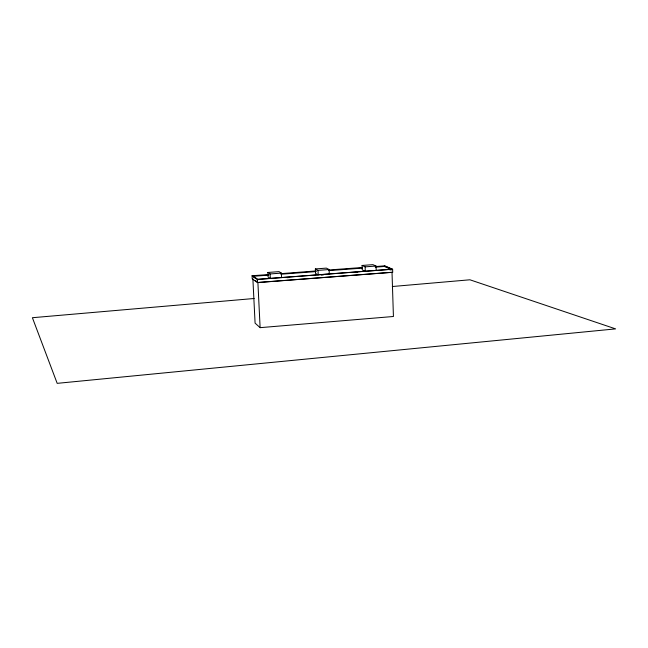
<?xml version="1.0" encoding="UTF-8"?>
<svg xmlns="http://www.w3.org/2000/svg" width="648" height="648" viewBox="0 0 648 648"><rect width="100%" height="100%" fill="white"/><g stroke="black" fill="none" stroke-linecap="round" stroke-linejoin="round"><path stroke-width="0.97" d="M254.186 298.493L32.4 317.714L57.186 383.349L615.6 328.884L469.922 279.79L392.299 286.521M260.123 327.661L393.425 316.491L392.016 272.273L257.896 282.463L260.123 327.661L255.085 323.141L252.882 278.834M270.111 273.95L270.329 278.51L268.061 276.988L267.851 272.468L270.111 273.95L281.386 273.108L281.588 277.66M318.006 270.37L318.2 274.898L315.536 273.424L315.349 268.936L318.006 270.37L329.095 269.544L329.281 274.064M365.124 266.855L365.286 271.342L362.24 269.908L362.086 265.461L365.124 266.855L376.034 266.036L376.188 270.524M375.289 266.603L384.709 265.818L392.623 269.236L392.72 272.298L257.442 282.585L252.218 278.802L252.064 275.732L268.799 274.558M280.859 273.659L316.378 270.921M328.439 270.022L362.596 267.47M268.831 275.125L252.752 276.323L255.62 278.365M280.884 274.217L316.038 271.585M329.103 270.605L362.248 268.126M375.314 267.146L384.353 266.474L391.935 269.762L389.918 269.916M252.728 275.764L257.742 279.329L391.919 269.204L384.337 265.923L384.353 266.474M252.064 275.732L257.288 279.442L392.623 269.236M287.024 277.684L289.04 277.538M321.327 275.1L323.344 274.946M355.622 272.508L357.639 272.354M267.851 272.468L279.029 271.642L281.386 273.108M315.349 268.936L326.349 268.118L329.095 269.544M362.086 265.461L372.908 264.651L376.034 266.036M255.029 280.39L257.183 281.945M257.742 279.329L257.774 279.896M257.288 279.442L257.442 282.585"/></g></svg>
